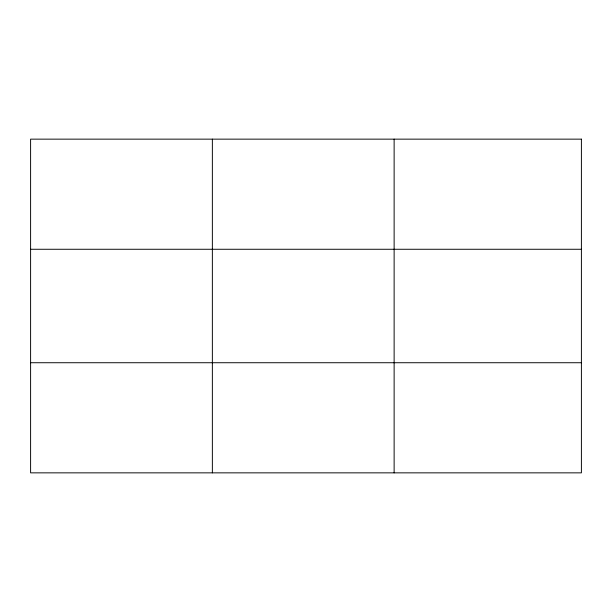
<?xml version="1.0" encoding="UTF-8"?>
<svg xmlns="http://www.w3.org/2000/svg" width="612" height="612" viewBox="0 0 612 612"><rect width="100%" height="100%" fill="white"/><g stroke="black" fill="none" stroke-linecap="round" stroke-linejoin="round"><path stroke-width="0.92" d="M212.364 139.146L212.364 472.854M394.128 139.146L394.128 472.854M30.6 249.268L581.4 249.268M30.6 362.732L581.4 362.732M581.4 139.146L581.4 472.854L30.6 472.854L30.6 139.146L581.4 139.146"/></g></svg>
